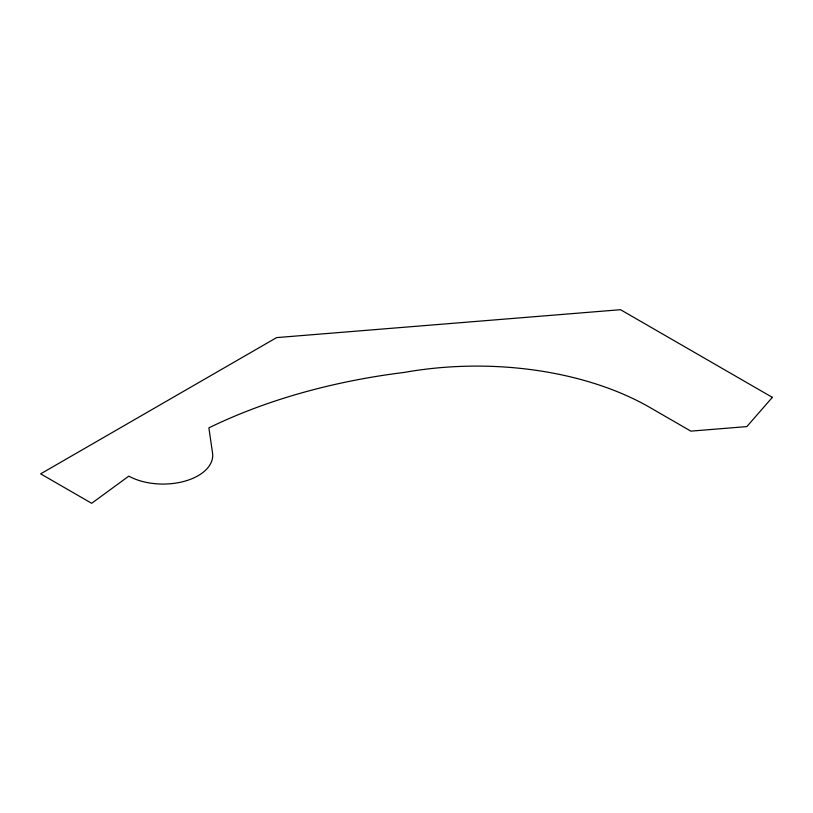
<?xml version="1.0" encoding="UTF-8"?>
<svg xmlns="http://www.w3.org/2000/svg" width="813" height="813" viewBox="0 0 813 813"><rect width="100%" height="100%" fill="white"/><g stroke="black" fill="none" stroke-linecap="round" stroke-linejoin="round"><path stroke-width="1.22" d="M772.35 397.364L746.842 426.591L690.857 431.134L652.788 409.152A245.18 141.553 0 0 0 404.468 372.384A448.024 258.666 0 0 0 208.88 427.862L212.528 452.943A49.634 28.658 0 0 1 184.551 481.245A49.634 28.658 0 0 1 128.81 476.133L91.656 503.298L40.65 473.847L276.623 337.608L620.522 309.702L772.35 397.364"/></g></svg>
